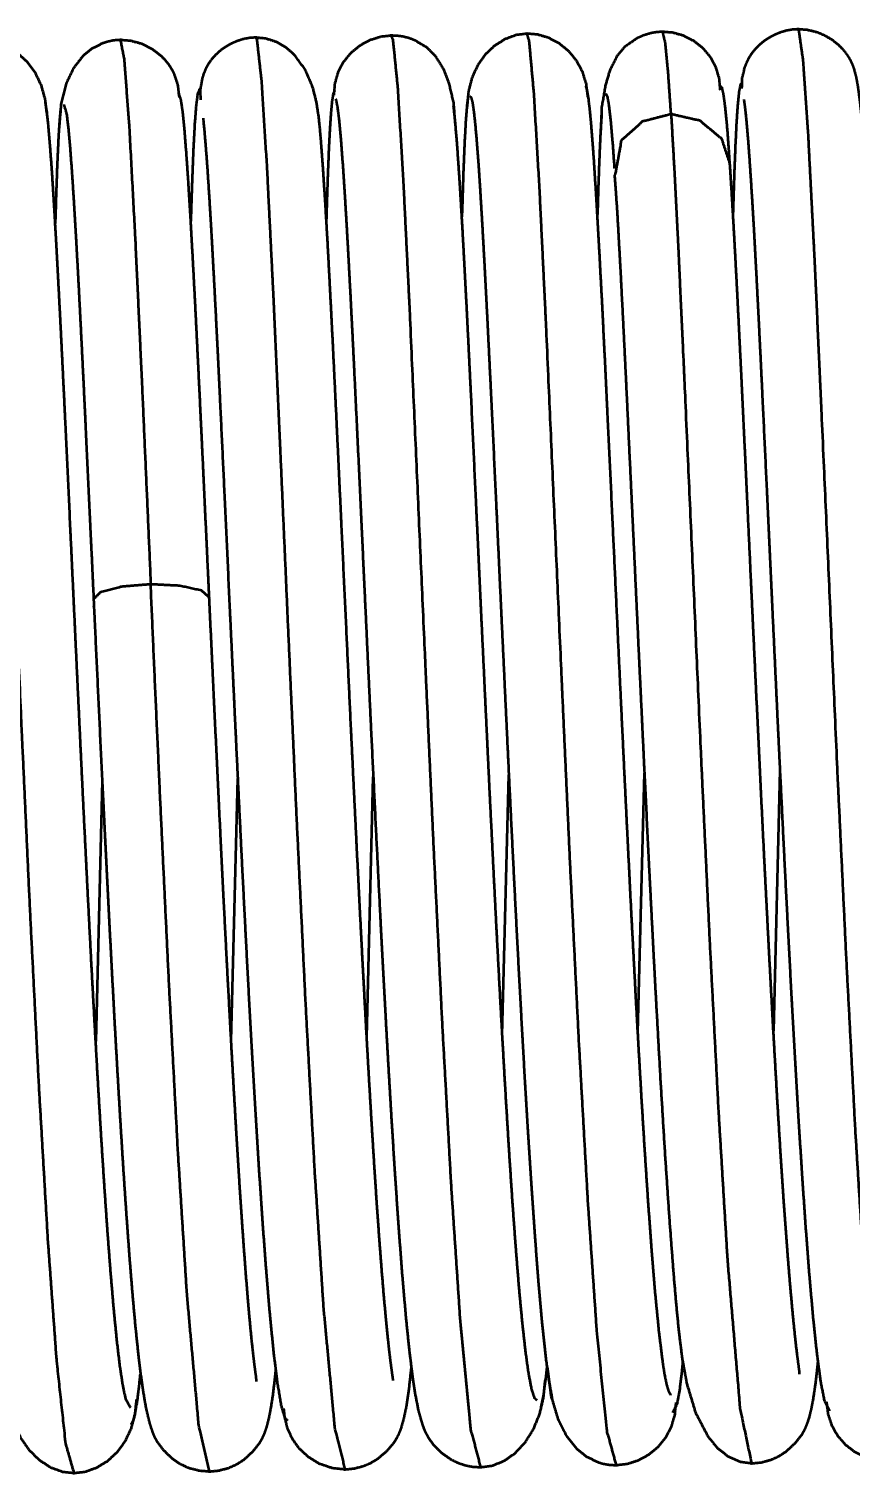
# Paper-space layout 'Layout1' of a CAD drawing. Header units: millimetres. Extents: x 69 to 348, y 30 to 269.
# Drawn here: x 186.86 to 191.1, y 48.28 to 55.74 of the extents above; entities that cross this region are included whole.
import ezdxf

# ---------------------------------------------------------------- set-up
doc = ezdxf.new("R2010")
doc.units = ezdxf.units.MM
doc.layers.add('170', color=7, linetype='Continuous', true_color=0xffffff)

psp = doc.layouts.get("Layout1")

# ---------------------------------------------------------------- linework, layer by layer
at = {"layer": '170', "color": 155, "linetype": 'Continuous', "lineweight": 50}
for p, q in [((187.7634, 55.2289), (187.766, 55.1988)), ((190.0031, 50.5575), (190.0367, 51.8983)), ((190.7366, 51.9107), (190.7029, 50.5649)), ((187.2371, 51.8562), (187.2035, 50.5123)), ((187.903, 50.5141), (187.937, 51.869)), ((188.6032, 50.5327), (188.6368, 51.8761)), ((189.3031, 50.544), (189.3367, 51.8866))]:
    psp.add_line(p, q, dxfattribs=at)
for points, knots in [([(188.7361, 55.704), (188.6759, 55.6973), (188.6197, 55.6799), (188.567, 55.6515), (188.5201, 55.6131), (188.4821, 55.5665), (188.4542, 55.5138), (188.4378, 55.4569), (188.4326, 55.3956)], [0, 0, 0.126093, 0.248592, 0.373204, 0.499361, 0.624486, 0.748703, 0.871918, 1, 1]), ([(189.0607, 55.2482), (189.0521, 55.3568), (189.0288, 55.4569), (189.0009, 55.5298), (188.9591, 55.5968), (188.9153, 55.6407), (188.8533, 55.6782), (188.8243, 55.6897), (188.7907, 55.6984), (188.7594, 55.7024), (188.7246, 55.7038)], [0, 0, 0.171327, 0.333085, 0.455973, 0.580211, 0.677838, 0.791817, 0.840943, 0.895526, 0.945176, 1, 1]), ([(189.1923, 48.3125), (189.1413, 48.5082), (189.0859, 49.078), (189.0399, 49.7668), (188.9934, 50.6093), (188.9477, 51.5455), (188.9039, 52.5144), (188.8256, 54.2867), (188.7926, 54.9624), (188.7639, 55.438), (188.7397, 55.6797), (188.7304, 55.704)], [0, 0, 0.027285, 0.104524, 0.19766, 0.311502, 0.437966, 0.568815, 0.808171, 0.899441, 0.963726, 0.996496, 1, 1]), ([(189.4361, 55.714), (189.3745, 55.7062), (189.3166, 55.6851), (189.2626, 55.651), (189.2141, 55.6046), (189.1747, 55.5484), (189.1453, 55.4836), (189.1276, 55.4138), (189.1207, 55.3371)], [0, 0, 0.114266, 0.227532, 0.345131, 0.468603, 0.59484, 0.725748, 0.858341, 1, 1]), ([(189.7453, 55.3855), (189.737, 55.4535), (189.718, 55.5154), (189.6874, 55.5726), (189.6471, 55.622), (189.598, 55.6624), (189.5437, 55.6915), (189.4859, 55.7087), (189.4247, 55.7138)], [0, 0, 0.134589, 0.261951, 0.389353, 0.514734, 0.639677, 0.760872, 0.87935, 1, 1]), ([(189.8922, 48.3235), (189.8437, 48.5004), (189.7912, 49.0185), (189.7454, 49.6854), (189.6989, 50.5122), (189.653, 51.4401), (189.609, 52.4087), (189.5298, 54.2039), (189.4962, 54.9012), (189.467, 55.4034), (189.4423, 55.6747), (189.4305, 55.714)], [0, 0, 0.024744, 0.095021, 0.185217, 0.296958, 0.422313, 0.553156, 0.795624, 0.889831, 0.95771, 0.994469, 1, 1]), ([(190.1376, 55.7231), (190.1187, 55.7226), (190.1008, 55.7212), (190.0823, 55.7185), (190.0651, 55.7148), (190.0293, 55.7037), (189.999, 55.6901), (189.9364, 55.6468), (189.895, 55.5976), (189.8577, 55.5239), (189.8346, 55.4442), (189.8159, 55.3335), (189.8108, 55.2126)], [0, 0, 0.027787, 0.054043, 0.081385, 0.107096, 0.16205, 0.210598, 0.322008, 0.41622, 0.537074, 0.658573, 0.822837, 1, 1]), ([(190.429, 55.4224), (190.4231, 55.4839), (190.4059, 55.5407), (190.3775, 55.5928), (190.3391, 55.6386), (190.2922, 55.6758), (190.2396, 55.7028), (190.1839, 55.7186), (190.1245, 55.7236)], [0, 0, 0.129506, 0.253925, 0.378485, 0.503796, 0.629485, 0.753437, 0.874932, 1, 1]), ([(190.1745, 55.2981), (190.1589, 55.5227), (190.1449, 55.666), (190.1319, 55.7231)], [0, 0, 0.526341, 0.863076, 1, 1]), ([(190.8355, 55.7365), (190.8017, 55.7346), (190.7683, 55.7287), (190.737, 55.7194), (190.7065, 55.7068), (190.6786, 55.6917), (190.6525, 55.674), (190.6291, 55.6545), (190.6081, 55.6331), (190.5898, 55.6101), (190.5746, 55.5862), (190.5621, 55.5608), (190.5524, 55.5353), (190.5398, 55.4815), (190.5387, 55.4298)], [0, 0, 0.070823, 0.14202, 0.210296, 0.279522, 0.345829, 0.411941, 0.475824, 0.538608, 0.600018, 0.65953, 0.718863, 0.775871, 0.891631, 1, 1]), ([(191.5399, 48.7973), (191.5399, 48.804), (191.5378, 48.8192), (191.5344, 48.8417), (191.5289, 48.8806), (191.5228, 48.9294), (191.5144, 49.0028), (191.5054, 49.0898), (191.4941, 49.2102), (191.4824, 49.3483), (191.4684, 49.5296), (191.454, 49.7319), (191.439, 49.9602), (191.4239, 50.206), (191.4101, 50.4429), (191.3963, 50.6904), (191.384, 50.9207), (191.3716, 51.1573), (191.3499, 51.5881), (191.3313, 51.9706), (191.317, 52.2698), (191.2907, 52.83), (191.2632, 53.4218), (191.2481, 53.7416), (191.2308, 54.0984), (191.2215, 54.2826), (191.2125, 54.4563), (191.2028, 54.6337), (191.1935, 54.7965), (191.1845, 54.9426), (191.1756, 55.0741), (191.1658, 55.2031), (191.1558, 55.314), (191.1475, 55.3872), (191.1386, 55.4499), (191.1315, 55.4884), (191.1222, 55.5245), (191.1166, 55.5416), (191.1094, 55.5597), (191.1065, 55.566), (191.1024, 55.5741), (191.0969, 55.5843), (191.0895, 55.5963), (191.0766, 55.6146), (191.0611, 55.6333), (191.0374, 55.6569), (191.0105, 55.6783), (190.9728, 55.7015), (190.9318, 55.7193), (190.8798, 55.7323), (190.8245, 55.7364)], [0, 0, 0.000932, 0.003092, 0.006277, 0.011778, 0.018685, 0.029036, 0.041293, 0.058242, 0.077669, 0.103157, 0.131589, 0.163661, 0.198181, 0.231434, 0.266181, 0.298519, 0.331727, 0.392181, 0.445862, 0.487853, 0.566466, 0.64951, 0.694383, 0.744451, 0.770314, 0.794694, 0.819592, 0.842451, 0.862971, 0.881438, 0.899581, 0.91518, 0.925509, 0.934392, 0.939874, 0.945092, 0.947616, 0.950356, 0.951328, 0.952592, 0.954218, 0.956204, 0.959339, 0.962744, 0.96743, 0.972249, 0.978455, 0.984712, 0.992226, 1, 1]), ([(190.8302, 55.7365), (190.8323, 55.7349), (190.8551, 55.5758), (190.8823, 55.1757), (190.9138, 54.563), (190.9498, 53.7724), (191.0326, 51.898), (191.0779, 50.9437), (191.1242, 50.0623), (191.1704, 49.3168), (191.2335, 48.5972), (191.2914, 48.3429)], [0, 0, 0.000347, 0.022027, 0.076124, 0.158877, 0.265639, 0.518705, 0.647586, 0.766628, 0.867378, 0.964819, 1, 1]), ([(186.9527, 55.2958), (186.9433, 55.3745), (186.9234, 55.4457), (186.8919, 55.5111), (186.8507, 55.5671), (186.8007, 55.6128), (186.7456, 55.6457), (186.6869, 55.6651), (186.6251, 55.6708)], [0, 0, 0.143809, 0.277896, 0.409577, 0.53584, 0.65873, 0.77519, 0.887238, 1, 1]), ([(186.631, 55.671), (186.6475, 55.5966), (186.6732, 55.2742), (186.7034, 54.7267), (186.7378, 53.9932), (186.8185, 52.1625), (186.863, 51.1965), (186.9091, 50.2855), (186.9555, 49.4882), (187.0011, 48.8613), (187.0476, 48.4345), (187.0908, 48.2825)], [0, 0, 0.01028, 0.05394, 0.127952, 0.227078, 0.474426, 0.604955, 0.728076, 0.835879, 0.920719, 0.978669, 1, 1]), ([(187.3363, 55.6811), (187.3245, 55.6808), (187.3134, 55.6802), (187.3011, 55.679), (187.2896, 55.6773), (187.263, 55.6714), (187.2398, 55.664), (187.1822, 55.6353), (187.1382, 55.599), (187.0889, 55.5357), (187.0534, 55.4623), (187.0245, 55.3552), (187.0151, 55.2336)], [0, 0, 0.019144, 0.037203, 0.057387, 0.07626, 0.120619, 0.160204, 0.265001, 0.357836, 0.488354, 0.620989, 0.801619, 1, 1]), ([(187.636, 55.3849), (187.6292, 55.4451), (187.6112, 55.5011), (187.598, 55.5277), (187.5821, 55.5528), (187.5636, 55.5762), (187.5428, 55.5975), (187.4951, 55.6339), (187.4417, 55.6606), (187.3852, 55.6762), (187.325, 55.6809)], [0, 0, 0.126938, 0.25034, 0.312507, 0.374822, 0.437215, 0.499692, 0.625603, 0.750633, 0.873446, 1, 1]), ([(187.3307, 55.6811), (187.3503, 55.5816), (187.3765, 55.2302), (187.4072, 54.6575), (187.4422, 53.9045), (187.4876, 52.8707)], [0, 0, 0.036007, 0.161152, 0.364835, 0.632523, 1, 1]), ([(188.0362, 55.6939), (188.0001, 55.6918), (187.9643, 55.685), (187.9316, 55.6746), (187.9, 55.6606), (187.8713, 55.644), (187.8456, 55.6252), (187.8223, 55.6041), (187.8027, 55.5821), (187.7854, 55.5577), (187.7721, 55.5337), (187.7611, 55.5072), (187.7533, 55.4817), (187.7427, 55.4241), (187.7446, 55.3724)], [0, 0, 0.073688, 0.148047, 0.218043, 0.288542, 0.356026, 0.421039, 0.48525, 0.545208, 0.606231, 0.662323, 0.720766, 0.775145, 0.894489, 1, 1]), ([(188.7387, 48.7601), (188.739, 48.766), (188.7375, 48.7787), (188.7348, 48.7972), (188.7306, 48.8282), (188.7255, 48.8673), (188.7187, 48.9247), (188.7114, 48.9925), (188.7022, 49.0851), (188.6925, 49.191), (188.681, 49.3287), (188.6692, 49.4826), (188.6559, 49.6688), (188.6425, 49.8711), (188.6298, 50.0746), (188.6171, 50.2892), (188.6053, 50.4951), (188.5936, 50.7083), (188.5829, 50.9077), (188.5722, 51.1117), (188.5532, 51.4874), (188.5376, 51.8059), (188.5222, 52.1266), (188.4985, 52.632), (188.4725, 53.1892), (188.4439, 53.7972), (188.4289, 54.1066), (188.4145, 54.3904), (188.4017, 54.6312), (188.389, 54.8466), (188.3776, 55.0194), (188.3666, 55.1671), (188.3614, 55.2274), (188.3549, 55.2881), (188.3434, 55.3621), (188.3237, 55.4397), (188.285, 55.5289), (188.2273, 55.6068), (188.1858, 55.6426), (188.1392, 55.6698), (188.0845, 55.6876), (188.0249, 55.6938)], [0, 0, 0.000833, 0.002627, 0.005246, 0.009657, 0.015189, 0.023311, 0.032898, 0.045973, 0.060923, 0.080345, 0.102038, 0.128263, 0.156751, 0.18541, 0.215628, 0.244606, 0.274618, 0.302684, 0.331384, 0.384254, 0.429076, 0.474191, 0.545297, 0.623691, 0.709223, 0.752758, 0.792695, 0.826592, 0.856906, 0.881252, 0.902058, 0.910563, 0.919144, 0.929673, 0.940925, 0.954589, 0.968208, 0.975909, 0.983497, 0.991586, 1, 1]), ([(188.4922, 48.3015), (188.4387, 48.5177), (188.3805, 49.1403), (188.3344, 49.8504), (188.288, 50.7078), (188.2424, 51.6514), (188.199, 52.6195), (188.1584, 53.5468), (188.1215, 54.3673), (188.089, 55.0207), (188.0609, 55.4692), (188.0372, 55.681), (188.0311, 55.6938)], [0, 0, 0.030056, 0.114416, 0.210407, 0.326243, 0.453699, 0.584432, 0.709652, 0.820454, 0.908704, 0.969337, 0.998093, 1, 1]), ([(187.7903, 52.801), (187.7832, 52.9519), (187.7551, 53.5542), (187.7417, 53.8347), (187.7288, 54.0987), (187.7165, 54.3437), (187.7046, 54.5674), (187.6933, 54.7686), (187.6825, 54.9454), (187.6722, 55.0959), (187.6625, 55.2182), (187.6533, 55.3103), (187.6446, 55.3714), (187.6327, 55.4044)], [0, 0, 0.057881, 0.28887, 0.396488, 0.497754, 0.591757, 0.677559, 0.754794, 0.822666, 0.880473, 0.927474, 0.962924, 0.986585, 1, 1]), ([(187.7388, 55.4248), (187.7381, 55.4248), (187.7293, 55.4016), (187.7211, 55.3371), (187.7141, 55.2433), (187.7075, 55.1174), (187.7018, 54.9761), (187.6964, 54.8099), (187.6945, 54.7451)], [0, 0, 0.001029, 0.037355, 0.13245, 0.270168, 0.454779, 0.661671, 0.905139, 1, 1]), ([(188.4371, 55.4185), (188.4295, 55.403), (188.4235, 55.3656), (188.4179, 55.3066), (188.4123, 55.2241), (188.407, 55.1199), (188.4018, 54.9912), (188.3968, 54.8407), (188.3944, 54.7578)], [0, 0, 0.025983, 0.083011, 0.172389, 0.296976, 0.454092, 0.648153, 0.875135, 1, 1]), ([(189.128, 55.4027), (189.1209, 55.3492), (189.1141, 55.265), (189.1082, 55.1577), (189.1025, 55.0237), (189.0943, 54.7684)], [0, 0, 0.084949, 0.217879, 0.387046, 0.598116, 1, 1]), ([(190.1738, 48.6842), (190.1637, 48.702), (190.1533, 48.7366), (190.1432, 48.7853), (190.1329, 48.8492), (190.1133, 49.0062), (190.093, 49.2128), (190.0745, 49.4379), (190.0557, 49.6973), (190.0389, 49.9517), (190.022, 50.2267), (190.0074, 50.4788), (189.9927, 50.7424), (189.9805, 50.9717), (189.9682, 51.2068), (189.9486, 51.5971), (189.9335, 51.9074), (189.9168, 52.2583), (189.8963, 52.6951), (189.8725, 53.2059), (189.8462, 53.7666), (189.8319, 54.0622), (189.8182, 54.3354), (189.8035, 54.6131), (189.7896, 54.8557), (189.7751, 55.0813), (189.7616, 55.2562), (189.7547, 55.328), (189.7481, 55.3831), (189.7415, 55.4223), (189.7352, 55.4428)], [0, 0, 0.003021, 0.00835, 0.015692, 0.025237, 0.048582, 0.079202, 0.11252, 0.150892, 0.188506, 0.229146, 0.266407, 0.305359, 0.339234, 0.373959, 0.431615, 0.477442, 0.529272, 0.593782, 0.669225, 0.752031, 0.795691, 0.836041, 0.87707, 0.91291, 0.946267, 0.972152, 0.982783, 0.99097, 0.99684, 1, 1]), ([(189.8367, 55.4055), (189.8448, 55.3893), (189.8532, 55.3415), (189.8621, 55.2629), (189.8716, 55.1547), (189.8816, 55.0168)], [0, 0, 0.046114, 0.169859, 0.371119, 0.647753, 1, 1]), ([(190.4784, 55.0362), (190.4759, 55.0769), (190.4734, 55.1149), (190.4636, 55.2451), (190.4544, 55.3364), (190.4458, 55.4001), (190.4376, 55.435), (190.4331, 55.4405)], [0, 0, 0.099838, 0.193242, 0.512768, 0.737552, 0.894872, 0.982543, 1, 1]), ([(190.5371, 55.4565), (190.5324, 55.4512), (190.5249, 55.4146), (190.5178, 55.3448), (190.5117, 55.2515), (190.5058, 55.1316), (190.5006, 54.9983), (190.4957, 54.8438), (190.4941, 54.79)], [0, 0, 0.010634, 0.066319, 0.171007, 0.310682, 0.48978, 0.688937, 0.919642, 1, 1]), ([(187.3843, 48.6186), (187.3597, 48.6631), (187.3446, 48.7334), (187.329, 48.836), (187.3132, 48.9688), (187.2971, 49.1321), (187.2808, 49.3236), (187.2643, 49.5415), (187.2477, 49.782), (187.231, 50.0432), (187.2144, 50.3208), (187.1979, 50.614), (187.1815, 50.9176), (187.1652, 51.2314), (187.1493, 51.5504), (187.1335, 51.8736), (187.1031, 52.5167), (187.0742, 53.1374), (187.0472, 53.7131), (187.0344, 53.977), (187.0222, 54.2232), (187.0105, 54.4488), (186.9994, 54.6537), (186.9888, 54.8353), (186.9787, 54.9939), (186.9691, 55.127), (186.9601, 55.234), (186.9516, 55.3128), (186.9436, 55.3648)], [0, 0, 0.007512, 0.018146, 0.033474, 0.05324, 0.077485, 0.105875, 0.138177, 0.173792, 0.212469, 0.253555, 0.296943, 0.341867, 0.388306, 0.435502, 0.483307, 0.578445, 0.670254, 0.755418, 0.794446, 0.830878, 0.864257, 0.89457, 0.921457, 0.944938, 0.964647, 0.980521, 0.992235, 1, 1]), ([(187.0387, 55.3483), (187.0532, 55.2977), (187.0619, 55.2259), (187.0711, 55.1236), (187.0808, 54.992), (187.0911, 54.8333), (187.102, 54.6487), (187.1134, 54.4405), (187.1253, 54.2104), (187.1378, 53.9594), (187.1508, 53.6896), (187.1782, 53.1059), (187.1927, 52.7947)], [0, 0, 0.02055, 0.048827, 0.088935, 0.140478, 0.202633, 0.274839, 0.3563, 0.446337, 0.544481, 0.650006, 0.878279, 1, 1]), ([(188.4423, 55.3776), (188.4509, 55.3377), (188.46, 55.2648), (188.4691, 55.1657), (188.4788, 55.0387), (188.4883, 54.8959), (188.4982, 54.7312), (188.5079, 54.559), (188.518, 54.3693), (188.5277, 54.1789), (188.5378, 53.9754), (188.5573, 53.5693), (188.576, 53.1693), (188.5936, 52.789), (188.6249, 52.1222), (188.6496, 51.6101), (188.6724, 51.1552), (188.6859, 50.8965), (188.6995, 50.6444), (188.7152, 50.366), (188.7309, 50.1001), (188.7486, 49.8185), (188.7664, 49.5588), (188.7856, 49.3051), (188.8049, 49.0833), (188.8218, 48.9193), (188.839, 48.7799), (188.8527, 48.689), (188.8685, 48.6097), (188.8815, 48.5605), (188.8964, 48.5156), (188.9024, 48.5009), (188.9113, 48.4828), (188.9269, 48.4567), (188.9492, 48.4266), (188.9891, 48.387), (189.0391, 48.3524), (189.0734, 48.3357), (189.11, 48.3232), (189.1528, 48.3149), (189.1978, 48.3126)], [0, 0, 0.005623, 0.015724, 0.02942, 0.046943, 0.066635, 0.089327, 0.113068, 0.13919, 0.165428, 0.193465, 0.249399, 0.30449, 0.356867, 0.448699, 0.519235, 0.5819, 0.617543, 0.652275, 0.690633, 0.727279, 0.766097, 0.801918, 0.836923, 0.867555, 0.890227, 0.909555, 0.922208, 0.933328, 0.940329, 0.946833, 0.949021, 0.951801, 0.955986, 0.96114, 0.968868, 0.977227, 0.98248, 0.987803, 0.993798, 1, 1]), ([(189.4828, 48.6577), (189.4704, 48.6683), (189.4551, 48.715), (189.4392, 48.7977), (189.4231, 48.9131), (189.4066, 49.0615), (189.39, 49.2391), (189.3732, 49.4465), (189.3563, 49.6787), (189.3393, 49.9348), (189.3225, 50.2082), (189.3057, 50.499), (189.2891, 50.8), (189.2726, 51.1127), (189.2565, 51.4292), (189.2406, 51.7514), (189.2252, 52.0717), (189.1955, 52.7041), (189.1675, 53.3046), (189.1416, 53.8538), (189.1294, 54.1044), (189.1179, 54.3338), (189.1068, 54.5445), (189.0964, 54.7327), (189.0864, 54.9005), (189.077, 55.045), (189.068, 55.1674), (189.0596, 55.2651), (189.0516, 55.3408)], [0, 0, 0.002432, 0.00977, 0.022325, 0.039705, 0.061969, 0.088573, 0.119605, 0.154316, 0.192598, 0.233452, 0.276897, 0.321854, 0.368556, 0.415812, 0.46392, 0.511752, 0.606168, 0.695824, 0.777812, 0.815229, 0.849481, 0.880948, 0.909058, 0.934138, 0.955722, 0.974031, 0.988661, 1, 1]), ([(189.1376, 55.3889), (189.1412, 55.3856), (189.1479, 55.362), (189.1551, 55.3159), (189.1628, 55.2451), (189.171, 55.1517), (189.1798, 55.0332), (189.189, 54.8933), (189.1989, 54.7282), (189.2093, 54.5427), (189.2204, 54.3325), (189.2319, 54.1032), (189.2443, 53.8497), (189.2708, 53.2896), (189.2996, 52.6695), (189.3307, 52.0101), (189.3468, 51.6749), (189.3637, 51.3356), (189.3807, 51.0033), (189.3984, 50.6734), (189.4161, 50.3577), (189.4342, 50.0525), (189.4524, 49.7683), (189.4707, 49.5038), (189.4889, 49.2686), (189.5073, 49.0625), (189.5252, 48.8929), (189.5432, 48.7583), (189.5606, 48.663)], [0, 0, 0.000734, 0.004371, 0.011288, 0.021852, 0.035757, 0.053369, 0.074169, 0.098687, 0.126248, 0.157462, 0.191517, 0.229145, 0.312302, 0.404367, 0.502265, 0.55203, 0.60241, 0.65176, 0.70074, 0.747633, 0.792986, 0.83521, 0.874535, 0.909513, 0.940198, 0.965498, 0.985634, 1, 1]), ([(190.5499, 55.3741), (190.556, 55.3289), (190.5624, 55.2693), (190.5693, 55.1904), (190.5766, 55.0958), (190.5846, 54.98), (190.5929, 54.848), (190.602, 54.6928), (190.6114, 54.5209), (190.6217, 54.3238), (190.6324, 54.1106), (190.644, 53.872), (190.669, 53.3435), (190.6966, 52.7499), (190.7268, 52.1068), (190.7428, 51.7764), (190.7596, 51.4353), (190.7767, 51.1002), (190.7946, 50.7619), (190.8126, 50.437), (190.8313, 50.1182), (190.85, 49.8215), (190.8693, 49.5426), (190.8883, 49.2956), (190.9078, 49.0769), (190.9268, 48.8975), (190.9461, 48.7548), (190.9647, 48.6583), (190.9922, 48.6047)], [0, 0, 0.006711, 0.015544, 0.0272, 0.041167, 0.058263, 0.077738, 0.100638, 0.125994, 0.155054, 0.186482, 0.221671, 0.299578, 0.387077, 0.481883, 0.530606, 0.580896, 0.630293, 0.680191, 0.72811, 0.775133, 0.818903, 0.860074, 0.896553, 0.928894, 0.955457, 0.976662, 0.991132, 1, 1]), ([(187.0215, 55.3202), (187.0168, 55.267), (187.0123, 55.1993), (187.0078, 55.1121), (187.0034, 55.0089), (186.999, 54.8834), (186.9947, 54.7411), (186.9945, 54.7342)], [0, 0, 0.090988, 0.206735, 0.355445, 0.531523, 0.745577, 0.988289, 1, 1]), ([(187.7577, 55.2776), (187.7641, 55.2143), (187.7707, 55.137), (187.7781, 55.04), (187.7857, 54.9278), (187.794, 54.7942), (187.8027, 54.6451), (187.8121, 54.4728), (187.822, 54.2849), (187.8327, 54.0722), (187.8438, 53.8449), (187.8681, 53.3296), (187.8951, 52.7493), (187.9247, 52.1192), (187.9406, 51.7882), (187.9568, 51.4591), (187.9739, 51.122), (187.9911, 50.7937), (188.0092, 50.465), (188.0273, 50.1523), (188.0461, 49.849), (188.0648, 49.5706), (188.0841, 49.3132), (188.103, 49.0901), (188.1223, 48.8979), (188.1412, 48.7467), (188.1602, 48.6346), (188.1787, 48.5698), (188.1945, 48.5537)], [0, 0, 0.009428, 0.020928, 0.035346, 0.05201, 0.071857, 0.093991, 0.119564, 0.147459, 0.179024, 0.212751, 0.289225, 0.375321, 0.468823, 0.517932, 0.566781, 0.616811, 0.665538, 0.714333, 0.760746, 0.805788, 0.847149, 0.885405, 0.918591, 0.947223, 0.969809, 0.986665, 0.996648, 1, 1]), ([(189.8155, 55.2953), (189.811, 55.2243), (189.8067, 55.1392), (189.8024, 55.0341), (189.7982, 54.9134), (189.7942, 54.7795)], [0, 0, 0.137682, 0.302864, 0.506578, 0.7405, 1, 1]), ([(190.1745, 55.2981), (190.1744, 55.2981), (190.0258, 55.2594), (189.9173, 55.1616), (189.8855, 54.9859)], [0, 0, 0.000086, 0.321288, 0.626738, 1, 1]), ([(190.1745, 55.2981), (190.1914, 55.0018), (190.2099, 54.6368), (190.2454, 53.8643), (190.3274, 52.0046), (190.3724, 51.0454), (190.4187, 50.1516), (190.465, 49.3869), (190.5302, 48.6157), (190.5899, 48.3323)], [0, 0, 0.042512, 0.094844, 0.205607, 0.47222, 0.609756, 0.737941, 0.84767, 0.958519, 1, 1]), ([(190.4781, 55.0458), (190.4368, 55.1694), (190.3246, 55.2639), (190.1745, 55.2981)], [0, 0, 0.302402, 0.642861, 1, 1]), ([(190.8374, 48.7935), (190.837, 48.8095), (190.8327, 48.8431), (190.8261, 48.8923), (190.8161, 48.9779), (190.8051, 49.0851), (190.7903, 49.2473), (190.7747, 49.4394), (190.7567, 49.6854), (190.7385, 49.9616), (190.722, 50.2314), (190.7055, 50.5187), (190.6911, 50.7808), (190.6767, 51.052), (190.6646, 51.2877), (190.6525, 51.5275), (190.633, 51.9258), (190.6146, 52.3119), (190.598, 52.6654), (190.588, 52.881), (190.5666, 53.3406), (190.5554, 53.5804), (190.5369, 53.9691), (190.527, 54.1698), (190.5175, 54.3591), (190.5074, 54.5516), (190.4977, 54.7273), (190.4876, 54.8986), (190.478, 55.0489)], [0, 0, 0.002558, 0.007968, 0.015879, 0.029633, 0.046837, 0.072819, 0.103571, 0.142936, 0.187105, 0.230237, 0.276169, 0.318047, 0.361389, 0.399048, 0.437361, 0.500999, 0.562689, 0.61915, 0.653603, 0.727017, 0.765328, 0.827423, 0.859496, 0.889734, 0.920494, 0.948581, 0.975959, 1, 1]), ([(189.8823, 54.985), (189.889, 54.8937), (189.8962, 54.7852), (189.9111, 54.5217), (189.9273, 54.2062), (189.9429, 53.8865), (189.9748, 53.2114), (190.0058, 52.5452), (190.035, 51.9283), (190.0617, 51.3836), (190.0745, 51.1336), (190.0859, 50.9139), (190.0974, 50.699), (190.1203, 50.2915), (190.1436, 49.9118), (190.167, 49.5687), (190.1901, 49.27), (190.2016, 49.1384), (190.2139, 49.0143), (190.231, 48.8764), (190.2554, 48.7433), (190.3004, 48.5949), (190.3657, 48.4698), (190.413, 48.413), (190.4662, 48.3702), (190.5289, 48.3421), (190.5973, 48.3324)], [0, 0, 0.013399, 0.029323, 0.067965, 0.114203, 0.161062, 0.260012, 0.357649, 0.448053, 0.527897, 0.564542, 0.596747, 0.628255, 0.688005, 0.743692, 0.79404, 0.837896, 0.857232, 0.87549, 0.895842, 0.915643, 0.938341, 0.958998, 0.969818, 0.979819, 0.989887, 1, 1]), ([(187.4876, 52.8707), (187.4876, 52.8707), (187.3387, 52.8586), (187.2297, 52.831), (187.1926, 52.794)], [0, 0, 0.000132, 0.475419, 0.83342, 1, 1]), ([(187.7915, 48.2905), (187.7358, 48.5306), (187.6751, 49.2056), (187.6289, 49.9363), (187.5825, 50.8078), (187.5372, 51.7577), (187.512, 52.3177), (187.4876, 52.8707)], [0, 0, 0.053651, 0.201158, 0.360528, 0.550484, 0.757489, 0.879513, 1, 1]), ([(187.7901, 52.8035), (187.7492, 52.8388), (187.6375, 52.8631), (187.4876, 52.8707)], [0, 0, 0.16948, 0.528685, 1, 1]), ([(187.1926, 52.794), (187.1947, 52.7503), (187.2199, 52.2104), (187.2465, 51.6579), (187.2603, 51.3802), (187.2742, 51.1063), (187.2885, 50.8342), (187.3028, 50.5698), (187.3175, 50.3113), (187.3322, 50.0639), (187.3471, 49.8269), (187.3621, 49.6051), (187.3766, 49.4059), (187.3912, 49.224), (187.4079, 49.0381), (187.425, 48.8763), (187.4393, 48.7633), (187.4541, 48.6658), (187.466, 48.6019), (187.4799, 48.5451), (187.4888, 48.5169), (187.4982, 48.49), (187.5059, 48.4709), (187.5195, 48.4464), (187.5514, 48.4035), (187.5987, 48.3572), (187.638, 48.3308), (187.6817, 48.3105), (187.7375, 48.2958), (187.798, 48.2907)], [0, 0, 0.009301, 0.12426, 0.241926, 0.301066, 0.359412, 0.417361, 0.473682, 0.528764, 0.581474, 0.631997, 0.67928, 0.721768, 0.760573, 0.800282, 0.834892, 0.85912, 0.880089, 0.893915, 0.906352, 0.912639, 0.918712, 0.923087, 0.929041, 0.940422, 0.954494, 0.964579, 0.974822, 0.98709, 1, 1]), ([(188.0345, 48.756), (188.0313, 48.7857), (188.0281, 48.8093), (188.0242, 48.8383), (188.019, 48.8815), (188.0133, 48.9323), (188.006, 49.0028), (187.9984, 49.0834), (187.9891, 49.1896), (187.9795, 49.3088), (187.9681, 49.4602), (187.9565, 49.627), (187.9431, 49.8319), (187.9295, 50.053), (187.9142, 50.3156), (187.8988, 50.593), (187.8817, 50.9124), (187.8648, 51.244), (187.8464, 51.6154), (187.8089, 52.3976), (187.7901, 52.8034)], [0, 0, 0.007387, 0.013241, 0.020454, 0.031183, 0.043808, 0.061267, 0.081244, 0.107525, 0.137021, 0.174448, 0.215685, 0.26632, 0.32093, 0.385784, 0.45429, 0.533156, 0.615039, 0.70673, 0.899811, 1, 1]), ([(190.1835, 48.5955), (190.2063, 48.6388), (190.2197, 48.7118), (190.2324, 48.8185), (190.2364, 48.8602)], [0, 0, 0.179726, 0.451898, 0.846568, 1, 1]), ([(190.5854, 48.3322), (190.64, 48.3378), (190.6908, 48.3515), (190.7316, 48.37), (190.7689, 48.3942), (190.8167, 48.4386), (190.8506, 48.4824), (190.8649, 48.5074), (190.8738, 48.5278), (190.8822, 48.5505), (190.8888, 48.5716), (190.8994, 48.6141), (190.9085, 48.6614), (190.9192, 48.7315), (190.9287, 48.8107), (190.9331, 48.8543)], [0, 0, 0.078317, 0.153324, 0.217183, 0.280529, 0.373685, 0.452593, 0.493713, 0.525415, 0.559992, 0.591458, 0.653914, 0.722587, 0.823765, 0.937441, 1, 1]), ([(187.3872, 48.5344), (187.3977, 48.5541), (187.4079, 48.5922), (187.4174, 48.6455), (187.4265, 48.715), (187.4345, 48.7915)], [0, 0, 0.085246, 0.235247, 0.440795, 0.70735, 1, 1]), ([(187.7856, 48.2905), (187.8402, 48.2959), (187.8909, 48.3095), (187.9316, 48.3278), (187.9689, 48.3517), (188.0166, 48.3955), (188.0505, 48.4388), (188.0646, 48.4631), (188.0734, 48.4828), (188.082, 48.5052), (188.0884, 48.5255), (188.0992, 48.5681), (188.1086, 48.6161), (188.1198, 48.6895), (188.1296, 48.7732), (188.1336, 48.8126)], [0, 0, 0.078093, 0.15296, 0.216475, 0.279589, 0.371788, 0.450105, 0.490198, 0.520975, 0.555096, 0.585368, 0.648003, 0.717707, 0.823537, 0.943587, 1, 1]), ([(188.4863, 48.3014), (188.5369, 48.3062), (188.5844, 48.3182), (188.6231, 48.3345), (188.6591, 48.3559), (188.707, 48.3962), (188.7429, 48.4384), (188.7587, 48.4634), (188.7692, 48.4842), (188.7768, 48.5021), (188.7821, 48.517), (188.7958, 48.5656), (188.8076, 48.6216), (188.8216, 48.7144), (188.8334, 48.8225), (188.8338, 48.8261)], [0, 0, 0.07216, 0.141772, 0.201554, 0.261019, 0.35, 0.428709, 0.470744, 0.503878, 0.531485, 0.55395, 0.625738, 0.706998, 0.840387, 0.994904, 1, 1]), ([(189.1856, 48.3125), (189.2505, 48.3208), (189.3117, 48.3451), (189.3689, 48.385), (189.4205, 48.4398), (189.4629, 48.5067), (189.4953, 48.5847), (189.5156, 48.6694), (189.5252, 48.7631)], [0, 0, 0.105338, 0.21135, 0.323614, 0.444831, 0.572337, 0.708151, 0.848397, 1, 1]), ([(189.5031, 48.6217), (189.5167, 48.6862), (189.5296, 48.7837), (189.5341, 48.8271)], [0, 0, 0.317157, 0.790123, 1, 1]), ([(189.5355, 48.8233), (189.5539, 48.6815), (189.5911, 48.5588), (189.6328, 48.4761), (189.6882, 48.4069), (189.7366, 48.3683), (189.7973, 48.3388), (189.8212, 48.3314), (189.8493, 48.3262), (189.8718, 48.3243), (189.897, 48.3237)], [0, 0, 0.20927, 0.396913, 0.532439, 0.662224, 0.75282, 0.85165, 0.888228, 0.929953, 0.963109, 1, 1]), ([(186.7469, 48.7081), (186.7591, 48.6187), (186.7817, 48.5382), (186.816, 48.4642), (186.8601, 48.401), (186.9131, 48.3493), (186.9712, 48.3119), (187.0328, 48.2896), (187.0977, 48.2825)], [0, 0, 0.148685, 0.286635, 0.421124, 0.548288, 0.670345, 0.784246, 0.89234, 1, 1]), ([(187.0865, 48.2823), (187.1499, 48.29), (187.2096, 48.3111), (187.2654, 48.3452), (187.3156, 48.3919), (187.3567, 48.4484), (187.3877, 48.5137), (187.4069, 48.5844), (187.4153, 48.662)], [0, 0, 0.115154, 0.229339, 0.3473, 0.4709, 0.596881, 0.727307, 0.859226, 1, 1]), ([(188.1734, 48.6157), (188.1794, 48.5634), (188.1929, 48.5137), (188.2176, 48.4604), (188.2516, 48.4123), (188.3001, 48.3668), (188.3562, 48.3326), (188.4236, 48.3095), (188.4971, 48.3016)], [0, 0, 0.10564, 0.208664, 0.32631, 0.444419, 0.577675, 0.709252, 0.851863, 1, 1]), ([(189.8861, 48.3235), (189.9477, 48.3303), (190.0055, 48.3485), (190.0595, 48.378), (190.1079, 48.4182), (190.1472, 48.4668), (190.1766, 48.5224), (190.1942, 48.5821), (190.2008, 48.647)], [0, 0, 0.123986, 0.245164, 0.368415, 0.494231, 0.619353, 0.744937, 0.869505, 1, 1]), ([(190.9763, 48.6499), (190.9843, 48.587), (191.0033, 48.5293), (191.0337, 48.476), (191.0741, 48.4296), (191.1231, 48.3917), (191.1775, 48.3642), (191.2353, 48.3481), (191.2966, 48.343)], [0, 0, 0.12895, 0.252618, 0.377455, 0.502594, 0.628692, 0.75278, 0.87478, 1, 1])]:
    psp.add_open_spline(points, degree=1, knots=knots, dxfattribs=at)

doc.saveas('drawing.dxf')
